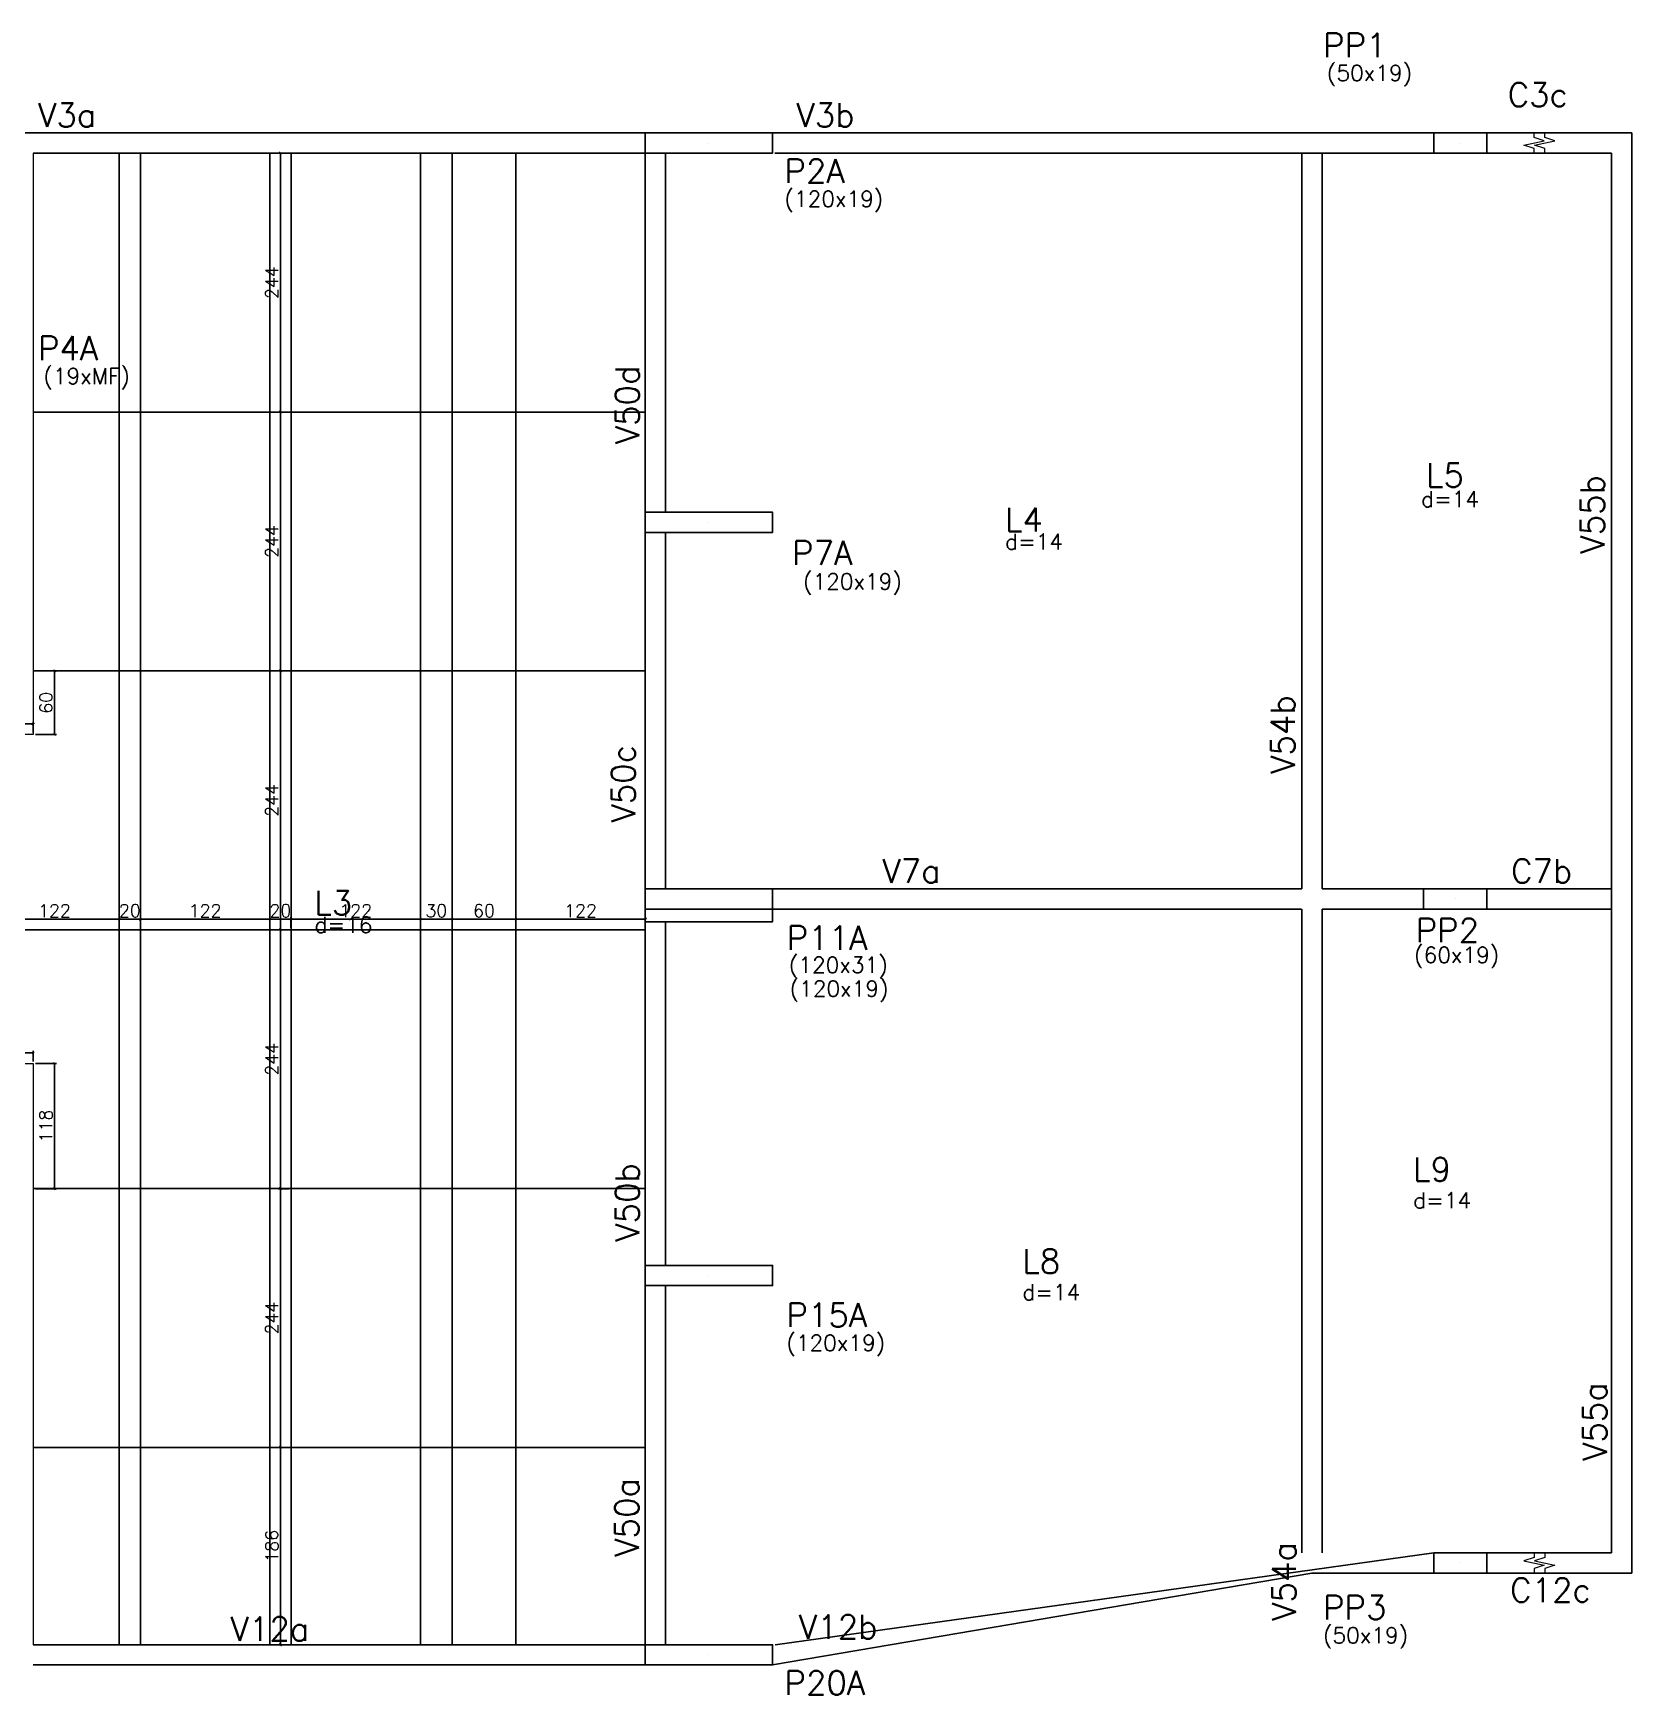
# Model space of a CAD drawing. Extents: x -40810 to 33675, y -2018 to 21213.
# Drawn here: x 25801 to 27308, y 14374 to 15940 of the extents above; entities that cross this region are included whole.
import ezdxf

# ---------------------------------------------------------------- set-up
doc = ezdxf.new("R2010")
doc.units = 0
doc.linetypes.add('ESTILO_TQS_0001', pattern=[1, 0.7, -0.3])
doc.layers.get('0').update_dxf_attribs({"color": 1, "lineweight": 9})
for name, color, linetype in [('1', 5, 'Continuous'), ('10', 7, 'Continuous'), ('12', 3, 'Continuous'), ('13', 7, 'Continuous'), ('201', 7, 'ESTILO_TQS_0001'), ('242', 3, 'Continuous'), ('3', 2, 'Continuous'), ('4', 2, 'Continuous'), ('8', 5, 'Continuous'), ('9', 3, 'Continuous'), ('P-NOTAS', 7, 'Continuous'), ('Painéis', 255, 'Continuous')]:
    doc.layers.add(name, color=color, linetype=linetype)
doc.layers.add('ESTRUTURACAO', color=240, linetype='Continuous', lineweight=15)
doc.styles.add('Romans', font='romans.shx', dxfattribs={"height": 12})
doc.styles.get("Standard").update_dxf_attribs({"font": 'romans.shx', "width": 0.8})
doc.dimstyles.new('cotas', dxfattribs={"dimtxt": 9, "dimasz": 2, "dimexe": 2, "dimexo": 2, "dimgap": 2, "dimtad": 1, "dimdec": 1, "dimzin": 12, "dimdsep": 46, "dimtxsty": 'Romans', "dimblk": 'OBLIQUE', "dimcen": 9, "dimclrd": 4, "dimclre": 4, "dimclrt": 240, "dimaunit": 1, "dimadec": 8, "dimazin": 3, "dimtfac": 1, "dimtdec": 1, "dimtix": 1, "dimtmove": 0, "dimatfit": 2, "dimldrblk": 'OBLIQUE', "dimfxl": 1, "dimtolj": 1, "dimtzin": 0, "dimlwd": -1, "dimlwe": -1, "dimarcsym": 0})

# ---------------------------------------------------------------- blocks, each defined once
blk = doc.blocks.new('_Oblique')
at = {"color": 0, "linetype": 'ByBlock', "lineweight": -2}
blk.add_line((-0.5, -0.5), (0.5, 0.5), dxfattribs=at)
blk = doc.blocks.new('*D6642')
at = {"layer": 'Defpoints', "color": 0, "ltscale": 30, "transparency": 16777216}
for p in [(25801.4, 15339.4), (25801.4, 15279.4), (25821.4, 15279.4)]:
    blk.add_point(p, dxfattribs=at)
at = {"layer": 'P-NOTAS', "color": 4, "ltscale": 30, "transparency": 16777216}
for p, q in [((25803.4, 15339.4), (25823.4, 15339.4)), ((25821.4, 15339.4), (25821.4, 15279.4)), ((25803.4, 15279.4), (25823.4, 15279.4))]:
    blk.add_line(p, q, dxfattribs=at)
at = {"layer": 'P-NOTAS', "color": 4, "ltscale": 30, "transparency": 16777216, "xscale": 2, "yscale": 2, "zscale": 2}
for p, rotation in [((25821.4, 15339.4), 90), ((25821.4, 15279.4), 270)]:
    blk.add_blockref('_Oblique', p, dxfattribs=dict(at, rotation=rotation))
at = {"layer": 'P-NOTAS', "color": 240, "ltscale": 30, "transparency": 16777216, "insert": (25813.4, 15309.4), "char_height": 12, "attachment_point": 5, "rotation": 90, "style": 'Romans'}
blk.add_mtext('\\A1;60', dxfattribs=at)
blk = doc.blocks.new('*D6643')
at = {"layer": 'Defpoints', "color": 0, "ltscale": 30, "transparency": 16777216}
for p in [(25801.4, 15289.4), (25760.4, 15279.4), (25801.4, 15279.4)]:
    blk.add_point(p, dxfattribs=at)
at = {"layer": 'P-NOTAS', "color": 4, "ltscale": 30, "transparency": 16777216}
for p, q in [((25760.4, 15281.4), (25760.4, 15291.4)), ((25760.4, 15289.4), (25801.4, 15289.4)), ((25801.4, 15281.4), (25801.4, 15291.4))]:
    blk.add_line(p, q, dxfattribs=at)
at = {"layer": 'P-NOTAS', "color": 4, "ltscale": 30, "transparency": 16777216, "xscale": 2, "yscale": 2, "zscale": 2, "rotation": 180}
blk.add_blockref('_Oblique', (25760.4, 15289.4), dxfattribs=at)
at = {"layer": 'P-NOTAS', "color": 4, "ltscale": 30, "transparency": 16777216, "xscale": 2, "yscale": 2, "zscale": 2}
blk.add_blockref('_Oblique', (25801.4, 15289.4), dxfattribs=at)
at = {"layer": 'P-NOTAS', "color": 240, "ltscale": 30, "transparency": 16777216, "insert": (25780.9, 15297.4), "char_height": 12, "attachment_point": 5, "style": 'Romans'}
blk.add_mtext('\\A1;41', dxfattribs=at)
blk = doc.blocks.new('*D6644')
at = {"layer": 'Defpoints', "color": 0, "ltscale": 30, "transparency": 16777216}
for p in [(25801.4, 14979.4), (25760.4, 14969.4), (25801.4, 14969.4)]:
    blk.add_point(p, dxfattribs=at)
at = {"layer": 'P-NOTAS', "color": 4, "ltscale": 30, "transparency": 16777216}
for p, q in [((25760.4, 14971.4), (25760.4, 14981.4)), ((25760.4, 14979.4), (25801.4, 14979.4)), ((25801.4, 14971.4), (25801.4, 14981.4))]:
    blk.add_line(p, q, dxfattribs=at)
at = {"layer": 'P-NOTAS', "color": 4, "ltscale": 30, "transparency": 16777216, "xscale": 2, "yscale": 2, "zscale": 2, "rotation": 180}
blk.add_blockref('_Oblique', (25760.4, 14979.4), dxfattribs=at)
at = {"layer": 'P-NOTAS', "color": 4, "ltscale": 30, "transparency": 16777216, "xscale": 2, "yscale": 2, "zscale": 2}
blk.add_blockref('_Oblique', (25801.4, 14979.4), dxfattribs=at)
at = {"layer": 'P-NOTAS', "color": 240, "ltscale": 30, "transparency": 16777216, "insert": (25780.9, 14987.4), "char_height": 12, "attachment_point": 5, "style": 'Romans'}
blk.add_mtext('\\A1;41', dxfattribs=at)
blk = doc.blocks.new('*D6645')
at = {"layer": 'Defpoints', "color": 0, "ltscale": 30, "transparency": 16777216}
for p in [(25801.4, 14969.4), (25801.4, 14851.4), (25821.4, 14851.4)]:
    blk.add_point(p, dxfattribs=at)
at = {"layer": 'P-NOTAS', "color": 4, "ltscale": 30, "transparency": 16777216}
for p, q in [((25803.4, 14969.4), (25823.4, 14969.4)), ((25821.4, 14969.4), (25821.4, 14851.4)), ((25803.4, 14851.4), (25823.4, 14851.4))]:
    blk.add_line(p, q, dxfattribs=at)
at = {"layer": 'P-NOTAS', "color": 4, "ltscale": 30, "transparency": 16777216, "xscale": 2, "yscale": 2, "zscale": 2}
for p, rotation in [((25821.4, 14969.4), 90), ((25821.4, 14851.4), 270)]:
    blk.add_blockref('_Oblique', p, dxfattribs=dict(at, rotation=rotation))
at = {"layer": 'P-NOTAS', "color": 240, "ltscale": 30, "transparency": 16777216, "insert": (25813.4, 14910.4), "char_height": 12, "attachment_point": 5, "rotation": 90, "style": 'Romans'}
blk.add_mtext('\\A1;118', dxfattribs=at)
blk = doc.blocks.new('*D6647')
at = {"layer": 'Defpoints', "color": 0, "ltscale": 30, "transparency": 16777216}
for p in [(25882.4, 15105.4), (25760.4, 15095.4), (25882.4, 15095.4)]:
    blk.add_point(p, dxfattribs=at)
at = {"layer": 'P-NOTAS', "color": 4, "ltscale": 30, "transparency": 16777216}
for p, q in [((25760.4, 15097.4), (25760.4, 15107.4)), ((25760.4, 15105.4), (25882.4, 15105.4)), ((25882.4, 15097.4), (25882.4, 15107.4))]:
    blk.add_line(p, q, dxfattribs=at)
at = {"layer": 'P-NOTAS', "color": 4, "ltscale": 30, "transparency": 16777216, "xscale": 2, "yscale": 2, "zscale": 2, "rotation": 180}
blk.add_blockref('_Oblique', (25760.4, 15105.4), dxfattribs=at)
at = {"layer": 'P-NOTAS', "color": 4, "ltscale": 30, "transparency": 16777216, "xscale": 2, "yscale": 2, "zscale": 2}
blk.add_blockref('_Oblique', (25882.4, 15105.4), dxfattribs=at)
at = {"layer": 'P-NOTAS', "color": 240, "ltscale": 30, "transparency": 16777216, "insert": (25821.4, 15113.4), "char_height": 12, "attachment_point": 5, "style": 'Romans'}
blk.add_mtext('\\A1;122', dxfattribs=at)
blk = doc.blocks.new('*D6648')
at = {"layer": 'Defpoints', "color": 0, "ltscale": 30, "transparency": 16777216}
for p in [(25902.4, 15105.4), (25882.4, 15095.4), (25902.4, 15095.4)]:
    blk.add_point(p, dxfattribs=at)
at = {"layer": 'P-NOTAS', "color": 4, "ltscale": 30, "transparency": 16777216}
for p, q in [((25882.4, 15105.4), (25880.4, 15105.4)), ((25882.4, 15097.4), (25882.4, 15107.4)), ((25882.4, 15105.4), (25902.4, 15105.4)), ((25902.4, 15097.4), (25902.4, 15107.4)), ((25902.4, 15105.4), (25904.4, 15105.4))]:
    blk.add_line(p, q, dxfattribs=at)
at = {"layer": 'P-NOTAS', "color": 4, "ltscale": 30, "transparency": 16777216, "xscale": 2, "yscale": 2, "zscale": 2}
blk.add_blockref('_Oblique', (25882.4, 15105.4), dxfattribs=at)
at = {"layer": 'P-NOTAS', "color": 4, "ltscale": 30, "transparency": 16777216, "xscale": 2, "yscale": 2, "zscale": 2, "rotation": 180}
blk.add_blockref('_Oblique', (25902.4, 15105.4), dxfattribs=at)
at = {"layer": 'P-NOTAS', "color": 240, "ltscale": 30, "transparency": 16777216, "insert": (25892.4, 15113.4), "char_height": 12, "attachment_point": 5, "style": 'Romans'}
blk.add_mtext('\\A1;20', dxfattribs=at)
blk = doc.blocks.new('*D6649')
at = {"layer": 'Defpoints', "color": 0, "ltscale": 30, "transparency": 16777216}
for p in [(26024.4, 15105.4), (25902.4, 15095.4), (26024.4, 15095.4)]:
    blk.add_point(p, dxfattribs=at)
at = {"layer": 'P-NOTAS', "color": 4, "ltscale": 30, "transparency": 16777216}
for p, q in [((25902.4, 15097.4), (25902.4, 15107.4)), ((25902.4, 15105.4), (26024.4, 15105.4)), ((26024.4, 15097.4), (26024.4, 15107.4))]:
    blk.add_line(p, q, dxfattribs=at)
at = {"layer": 'P-NOTAS', "color": 4, "ltscale": 30, "transparency": 16777216, "xscale": 2, "yscale": 2, "zscale": 2, "rotation": 180}
blk.add_blockref('_Oblique', (25902.4, 15105.4), dxfattribs=at)
at = {"layer": 'P-NOTAS', "color": 4, "ltscale": 30, "transparency": 16777216, "xscale": 2, "yscale": 2, "zscale": 2}
blk.add_blockref('_Oblique', (26024.4, 15105.4), dxfattribs=at)
at = {"layer": 'P-NOTAS', "color": 240, "ltscale": 30, "transparency": 16777216, "insert": (25963.4, 15113.4), "char_height": 12, "attachment_point": 5, "style": 'Romans'}
blk.add_mtext('\\A1;122', dxfattribs=at)
blk = doc.blocks.new('*D6650')
at = {"layer": 'Defpoints', "color": 0, "ltscale": 30, "transparency": 16777216}
for p in [(26044.4, 15105.4), (26024.4, 15095.4), (26044.4, 15095.4)]:
    blk.add_point(p, dxfattribs=at)
at = {"layer": 'P-NOTAS', "color": 4, "ltscale": 30, "transparency": 16777216}
for p, q in [((26024.4, 15105.4), (26022.4, 15105.4)), ((26024.4, 15097.4), (26024.4, 15107.4)), ((26024.4, 15105.4), (26044.4, 15105.4)), ((26044.4, 15097.4), (26044.4, 15107.4)), ((26044.4, 15105.4), (26046.4, 15105.4))]:
    blk.add_line(p, q, dxfattribs=at)
at = {"layer": 'P-NOTAS', "color": 4, "ltscale": 30, "transparency": 16777216, "xscale": 2, "yscale": 2, "zscale": 2}
blk.add_blockref('_Oblique', (26024.4, 15105.4), dxfattribs=at)
at = {"layer": 'P-NOTAS', "color": 4, "ltscale": 30, "transparency": 16777216, "xscale": 2, "yscale": 2, "zscale": 2, "rotation": 180}
blk.add_blockref('_Oblique', (26044.4, 15105.4), dxfattribs=at)
at = {"layer": 'P-NOTAS', "color": 240, "ltscale": 30, "transparency": 16777216, "insert": (26034.4, 15113.4), "char_height": 12, "attachment_point": 5, "style": 'Romans'}
blk.add_mtext('\\A1;20', dxfattribs=at)
blk = doc.blocks.new('*D6651')
at = {"layer": 'Defpoints', "color": 0, "ltscale": 30, "transparency": 16777216}
for p in [(26166.4, 15105.4), (26044.4, 15095.4), (26166.4, 15095.4)]:
    blk.add_point(p, dxfattribs=at)
at = {"layer": 'P-NOTAS', "color": 4, "ltscale": 30, "transparency": 16777216}
for p, q in [((26044.4, 15097.4), (26044.4, 15107.4)), ((26044.4, 15105.4), (26166.4, 15105.4)), ((26166.4, 15097.4), (26166.4, 15107.4))]:
    blk.add_line(p, q, dxfattribs=at)
at = {"layer": 'P-NOTAS', "color": 4, "ltscale": 30, "transparency": 16777216, "xscale": 2, "yscale": 2, "zscale": 2, "rotation": 180}
blk.add_blockref('_Oblique', (26044.4, 15105.4), dxfattribs=at)
at = {"layer": 'P-NOTAS', "color": 4, "ltscale": 30, "transparency": 16777216, "xscale": 2, "yscale": 2, "zscale": 2}
blk.add_blockref('_Oblique', (26166.4, 15105.4), dxfattribs=at)
at = {"layer": 'P-NOTAS', "color": 240, "ltscale": 30, "transparency": 16777216, "insert": (26105.4, 15113.4), "char_height": 12, "attachment_point": 5, "style": 'Romans'}
blk.add_mtext('\\A1;122', dxfattribs=at)
blk = doc.blocks.new('*D6652')
at = {"layer": 'Defpoints', "color": 0, "ltscale": 30, "transparency": 16777216}
for p in [(26196.4, 15105.4), (26166.4, 15095.4), (26196.4, 15095.4)]:
    blk.add_point(p, dxfattribs=at)
at = {"layer": 'P-NOTAS', "color": 4, "ltscale": 30, "transparency": 16777216}
for p, q in [((26166.4, 15097.4), (26166.4, 15107.4)), ((26166.4, 15105.4), (26196.4, 15105.4)), ((26196.4, 15097.4), (26196.4, 15107.4))]:
    blk.add_line(p, q, dxfattribs=at)
at = {"layer": 'P-NOTAS', "color": 4, "ltscale": 30, "transparency": 16777216, "xscale": 2, "yscale": 2, "zscale": 2, "rotation": 180}
blk.add_blockref('_Oblique', (26166.4, 15105.4), dxfattribs=at)
at = {"layer": 'P-NOTAS', "color": 4, "ltscale": 30, "transparency": 16777216, "xscale": 2, "yscale": 2, "zscale": 2}
blk.add_blockref('_Oblique', (26196.4, 15105.4), dxfattribs=at)
at = {"layer": 'P-NOTAS', "color": 240, "ltscale": 30, "transparency": 16777216, "insert": (26181.4, 15113.4), "char_height": 12, "attachment_point": 5, "style": 'Romans'}
blk.add_mtext('\\A1;30', dxfattribs=at)
blk = doc.blocks.new('*D6653')
at = {"layer": 'Defpoints', "color": 0, "ltscale": 30, "transparency": 16777216}
for p in [(26256.4, 15105.4), (26196.4, 15095.4), (26256.4, 15095.4)]:
    blk.add_point(p, dxfattribs=at)
at = {"layer": 'P-NOTAS', "color": 4, "ltscale": 30, "transparency": 16777216}
for p, q in [((26196.4, 15097.4), (26196.4, 15107.4)), ((26196.4, 15105.4), (26256.4, 15105.4)), ((26256.4, 15097.4), (26256.4, 15107.4))]:
    blk.add_line(p, q, dxfattribs=at)
at = {"layer": 'P-NOTAS', "color": 4, "ltscale": 30, "transparency": 16777216, "xscale": 2, "yscale": 2, "zscale": 2, "rotation": 180}
blk.add_blockref('_Oblique', (26196.4, 15105.4), dxfattribs=at)
at = {"layer": 'P-NOTAS', "color": 4, "ltscale": 30, "transparency": 16777216, "xscale": 2, "yscale": 2, "zscale": 2}
blk.add_blockref('_Oblique', (26256.4, 15105.4), dxfattribs=at)
at = {"layer": 'P-NOTAS', "color": 240, "ltscale": 30, "transparency": 16777216, "insert": (26226.4, 15113.4), "char_height": 12, "attachment_point": 5, "style": 'Romans'}
blk.add_mtext('\\A1;60', dxfattribs=at)
blk = doc.blocks.new('*D6654')
at = {"layer": 'Defpoints', "color": 0, "ltscale": 30, "transparency": 16777216}
for p in [(26378.4, 15105.4), (26256.4, 15095.4), (26378.4, 15095.4)]:
    blk.add_point(p, dxfattribs=at)
at = {"layer": 'P-NOTAS', "color": 4, "ltscale": 30, "transparency": 16777216}
for p, q in [((26256.4, 15097.4), (26256.4, 15107.4)), ((26256.4, 15105.4), (26378.4, 15105.4)), ((26378.4, 15097.4), (26378.4, 15107.4))]:
    blk.add_line(p, q, dxfattribs=at)
at = {"layer": 'P-NOTAS', "color": 4, "ltscale": 30, "transparency": 16777216, "xscale": 2, "yscale": 2, "zscale": 2, "rotation": 180}
blk.add_blockref('_Oblique', (26256.4, 15105.4), dxfattribs=at)
at = {"layer": 'P-NOTAS', "color": 4, "ltscale": 30, "transparency": 16777216, "xscale": 2, "yscale": 2, "zscale": 2}
blk.add_blockref('_Oblique', (26378.4, 15105.4), dxfattribs=at)
at = {"layer": 'P-NOTAS', "color": 240, "ltscale": 30, "transparency": 16777216, "insert": (26317.4, 15113.4), "char_height": 12, "attachment_point": 5, "style": 'Romans'}
blk.add_mtext('\\A1;122', dxfattribs=at)
blk = doc.blocks.new('*D6655')
at = {"layer": 'Defpoints', "color": 0, "ltscale": 30, "transparency": 16777216}
for p in [(26044.4, 15827.4), (26034.4, 15583.4), (26044.4, 15583.4)]:
    blk.add_point(p, dxfattribs=at)
at = {"layer": 'P-NOTAS', "color": 4, "ltscale": 30, "transparency": 16777216}
for p, q in [((26042.4, 15827.4), (26032.4, 15827.4)), ((26034.4, 15827.4), (26034.4, 15583.4)), ((26042.4, 15583.4), (26032.4, 15583.4))]:
    blk.add_line(p, q, dxfattribs=at)
at = {"layer": 'P-NOTAS', "color": 4, "ltscale": 30, "transparency": 16777216, "xscale": 2, "yscale": 2, "zscale": 2}
for p, rotation in [((26034.4, 15827.4), 90), ((26034.4, 15583.4), 270)]:
    blk.add_blockref('_Oblique', p, dxfattribs=dict(at, rotation=rotation))
at = {"layer": 'P-NOTAS', "color": 240, "ltscale": 30, "transparency": 16777216, "insert": (26026.4, 15705.4), "char_height": 12, "attachment_point": 5, "rotation": 90, "style": 'Romans'}
blk.add_mtext('\\A1;244', dxfattribs=at)
blk = doc.blocks.new('*D6656')
at = {"layer": 'Defpoints', "color": 0, "ltscale": 30, "transparency": 16777216}
for p in [(26044.4, 15583.4), (26034.4, 15339.4), (26044.4, 15339.4)]:
    blk.add_point(p, dxfattribs=at)
at = {"layer": 'P-NOTAS', "color": 4, "ltscale": 30, "transparency": 16777216}
for p, q in [((26042.4, 15583.4), (26032.4, 15583.4)), ((26034.4, 15583.4), (26034.4, 15339.4)), ((26042.4, 15339.4), (26032.4, 15339.4))]:
    blk.add_line(p, q, dxfattribs=at)
at = {"layer": 'P-NOTAS', "color": 4, "ltscale": 30, "transparency": 16777216, "xscale": 2, "yscale": 2, "zscale": 2}
for p, rotation in [((26034.4, 15583.4), 90), ((26034.4, 15339.4), 270)]:
    blk.add_blockref('_Oblique', p, dxfattribs=dict(at, rotation=rotation))
at = {"layer": 'P-NOTAS', "color": 240, "ltscale": 30, "transparency": 16777216, "insert": (26026.4, 15461.4), "char_height": 12, "attachment_point": 5, "rotation": 90, "style": 'Romans'}
blk.add_mtext('\\A1;244', dxfattribs=at)
blk = doc.blocks.new('*D6657')
at = {"layer": 'Defpoints', "color": 0, "ltscale": 30, "transparency": 16777216}
for p in [(26044.4, 15339.4), (26034.4, 15095.4), (26044.4, 15095.4)]:
    blk.add_point(p, dxfattribs=at)
at = {"layer": 'P-NOTAS', "color": 4, "ltscale": 30, "transparency": 16777216}
for p, q in [((26042.4, 15339.4), (26032.4, 15339.4)), ((26034.4, 15339.4), (26034.4, 15095.4)), ((26042.4, 15095.4), (26032.4, 15095.4))]:
    blk.add_line(p, q, dxfattribs=at)
at = {"layer": 'P-NOTAS', "color": 4, "ltscale": 30, "transparency": 16777216, "xscale": 2, "yscale": 2, "zscale": 2}
for p, rotation in [((26034.4, 15339.4), 90), ((26034.4, 15095.4), 270)]:
    blk.add_blockref('_Oblique', p, dxfattribs=dict(at, rotation=rotation))
at = {"layer": 'P-NOTAS', "color": 240, "ltscale": 30, "transparency": 16777216, "insert": (26026.4, 15217.4), "char_height": 12, "attachment_point": 5, "rotation": 90, "style": 'Romans'}
blk.add_mtext('\\A1;244', dxfattribs=at)
blk = doc.blocks.new('*D6658')
at = {"layer": 'Defpoints', "color": 0, "ltscale": 30, "transparency": 16777216}
for p in [(26044.4, 15095.4), (26034.4, 14851.4), (26044.4, 14851.4)]:
    blk.add_point(p, dxfattribs=at)
at = {"layer": 'P-NOTAS', "color": 4, "ltscale": 30, "transparency": 16777216}
for p, q in [((26042.4, 15095.4), (26032.4, 15095.4)), ((26034.4, 15095.4), (26034.4, 14851.4)), ((26042.4, 14851.4), (26032.4, 14851.4))]:
    blk.add_line(p, q, dxfattribs=at)
at = {"layer": 'P-NOTAS', "color": 4, "ltscale": 30, "transparency": 16777216, "xscale": 2, "yscale": 2, "zscale": 2}
for p, rotation in [((26034.4, 15095.4), 90), ((26034.4, 14851.4), 270)]:
    blk.add_blockref('_Oblique', p, dxfattribs=dict(at, rotation=rotation))
at = {"layer": 'P-NOTAS', "color": 240, "ltscale": 30, "transparency": 16777216, "insert": (26026.4, 14973.4), "char_height": 12, "attachment_point": 5, "rotation": 90, "style": 'Romans'}
blk.add_mtext('\\A1;244', dxfattribs=at)
blk = doc.blocks.new('*D6659')
at = {"layer": 'Defpoints', "color": 0, "ltscale": 30, "transparency": 16777216}
for p in [(26044.4, 14851.4), (26034.4, 14607.4), (26044.4, 14607.4)]:
    blk.add_point(p, dxfattribs=at)
at = {"layer": 'P-NOTAS', "color": 4, "ltscale": 30, "transparency": 16777216}
for p, q in [((26042.4, 14851.4), (26032.4, 14851.4)), ((26034.4, 14851.4), (26034.4, 14607.4)), ((26042.4, 14607.4), (26032.4, 14607.4))]:
    blk.add_line(p, q, dxfattribs=at)
at = {"layer": 'P-NOTAS', "color": 4, "ltscale": 30, "transparency": 16777216, "xscale": 2, "yscale": 2, "zscale": 2}
for p, rotation in [((26034.4, 14851.4), 90), ((26034.4, 14607.4), 270)]:
    blk.add_blockref('_Oblique', p, dxfattribs=dict(at, rotation=rotation))
at = {"layer": 'P-NOTAS', "color": 240, "ltscale": 30, "transparency": 16777216, "insert": (26026.4, 14729.4), "char_height": 12, "attachment_point": 5, "rotation": 90, "style": 'Romans'}
blk.add_mtext('\\A1;244', dxfattribs=at)
blk = doc.blocks.new('*D6660')
at = {"layer": 'Defpoints', "color": 0, "ltscale": 30, "transparency": 16777216}
for p in [(26044.4, 14607.4), (26034.4, 14421.4), (26044.4, 14421.4)]:
    blk.add_point(p, dxfattribs=at)
at = {"layer": 'P-NOTAS', "color": 4, "ltscale": 30, "transparency": 16777216}
for p, q in [((26042.4, 14607.4), (26032.4, 14607.4)), ((26034.4, 14607.4), (26034.4, 14421.4)), ((26042.4, 14421.4), (26032.4, 14421.4))]:
    blk.add_line(p, q, dxfattribs=at)
at = {"layer": 'P-NOTAS', "color": 4, "ltscale": 30, "transparency": 16777216, "xscale": 2, "yscale": 2, "zscale": 2}
for p, rotation in [((26034.4, 14607.4), 90), ((26034.4, 14421.4), 270)]:
    blk.add_blockref('_Oblique', p, dxfattribs=dict(at, rotation=rotation))
at = {"layer": 'P-NOTAS', "color": 240, "ltscale": 30, "transparency": 16777216, "insert": (26026.4, 14514.4), "char_height": 12, "attachment_point": 5, "rotation": 90, "style": 'Romans'}
blk.add_mtext('\\A1;186', dxfattribs=at)

msp = doc.modelspace()

# ---------------------------------------------------------------- linework, layer by layer
for points in [[(27216.264, 15827.492), (27216.264, 15831.826), (27206.764, 15834.992), (27225.764, 15838.992), (27216.264, 15842.159), (27216.264, 15846.492)], [(27226.264, 15827.492), (27226.264, 15831.826), (27216.764, 15834.992), (27235.764, 15838.992), (27226.264, 15842.159), (27226.264, 15846.492)], [(27216.264, 14508.125), (27216.264, 14503.792), (27206.764, 14500.625), (27225.764, 14496.625), (27216.264, 14493.459), (27216.264, 14489.125)], [(27226.264, 14508.125), (27226.264, 14503.792), (27216.764, 14500.625), (27235.764, 14496.625), (27226.264, 14493.459), (27226.264, 14489.125)]]:
    msp.add_lwpolyline(points)
at = {"layer": '1'}
for p, q in [((26378.382, 15827.492), (26378.382, 15488.992)), ((27289.382, 15827.492), (27171.882, 15827.492)), ((27171.877, 14508.125), (27289.382, 14508.125))]:
    msp.add_line(p, q, dxfattribs=at)
for points in [[(26378.382, 15846.492), (25783.382, 15846.492)], [(27006.882, 15846.492), (26498.382, 15846.492)], [(27121.882, 15846.492), (27006.882, 15846.492)], [(27308.382, 15846.492), (27171.882, 15846.492)], [(27308.382, 15124.492), (27308.382, 15846.492)], [(25802.382, 15827.492), (26378.382, 15827.492)], [(26397.382, 15488.992), (26397.382, 15827.492)], [(26500.609, 15827.492), (27121.882, 15827.492)], [(26997.382, 15133.992), (26997.382, 15827.492)], [(27016.382, 15133.992), (27016.382, 15827.492)], [(27289.382, 14508.125), (27289.382, 15827.492)], [(26378.382, 15469.992), (26378.382, 15133.988)], [(26397.382, 15133.988), (26397.382, 15469.992)], [(27111.882, 15133.992), (27016.382, 15133.992)], [(27289.382, 15133.992), (27171.882, 15133.992)], [(26997.382, 14508.125), (26997.382, 15114.992)], [(27016.382, 15114.992), (27111.882, 15114.992)], [(27016.382, 14508.125), (27016.382, 15114.992)], [(27171.882, 15114.992), (27289.382, 15114.992)], [(27308.382, 14489.125), (27308.382, 15124.492)], [(26378.382, 15102.988), (26378.382, 14778.992)], [(26397.382, 14778.992), (26397.382, 15102.988)], [(26378.382, 14759.992), (26378.382, 14421.492)], [(26397.382, 14421.492), (26397.382, 14759.992)], [(27121.877, 14508.125), (26500.689, 14421.492)], [(26498.382, 14402.492), (27006.882, 14489.125)], [(27006.882, 14489.125), (27121.877, 14489.125)], [(27171.877, 14489.125), (27308.382, 14489.125)], [(25801.382, 14421.492), (26378.382, 14421.492)], [(25801.382, 14402.492), (26215.382, 14402.492)], [(26215.382, 14402.492), (26378.382, 14402.492)]]:
    msp.add_lwpolyline(points, dxfattribs=at)
at = {"layer": '201'}
for points in [[(26997.382, 15133.992), (26498.382, 15133.992)], [(26498.382, 15114.992), (26997.382, 15114.992)]]:
    msp.add_lwpolyline(points, dxfattribs=at)
at = {"layer": '242'}
for p, q in [((26438.382, 15836.992), (26438.382, 15836.992)), ((27146.882, 15836.992), (27146.882, 15836.992)), ((26438.382, 15479.492), (26438.382, 15479.492)), ((27141.882, 15124.492), (27141.882, 15124.492)), ((26438.382, 14769.492), (26438.382, 14769.492)), ((27146.877, 14498.625), (27146.877, 14498.625)), ((26438.382, 14411.992), (26438.382, 14411.992))]:
    msp.add_line(p, q, dxfattribs=at)
at = {"layer": '3'}
for points in [[(26378.382, 15827.492), (26498.382, 15827.492), (26498.382, 15846.492), (26378.382, 15846.492), (26378.382, 15827.492)], [(26378.382, 15469.992), (26498.382, 15469.992), (26498.382, 15488.992), (26378.382, 15488.992), (26378.382, 15469.992)], [(26378.382, 15114.992), (26498.382, 15114.992), (26498.382, 15133.992), (26378.382, 15133.992), (26378.382, 15114.992)], [(26378.382, 14759.992), (26498.382, 14759.992), (26498.382, 14778.992), (26378.382, 14778.992), (26378.382, 14759.992)], [(26378.382, 14402.492), (26498.382, 14402.492), (26498.382, 14421.492), (26378.382, 14421.492), (26378.382, 14402.492)]]:
    msp.add_lwpolyline(points, dxfattribs=at)
at = {"layer": '4'}
msp.add_line((26498.382, 15133.988), (26378.382, 15133.988), dxfattribs=at)
for points in [[(27121.882, 15827.492), (27171.882, 15827.492), (27171.882, 15846.492), (27121.882, 15846.492), (27121.882, 15827.492)], [(27111.882, 15114.992), (27171.882, 15114.992), (27171.882, 15133.992), (27111.882, 15133.992), (27111.882, 15114.992)], [(26378.382, 15114.992), (26378.382, 15102.988), (26498.382, 15102.988), (26498.382, 15114.992)], [(27121.877, 14489.125), (27171.877, 14489.125), (27171.877, 14508.125), (27121.877, 14508.125), (27121.877, 14489.125)]]:
    msp.add_lwpolyline(points, dxfattribs=at)
at = {"layer": 'ESTRUTURACAO', "ltscale": 30}
for points in [[(26997.382, 15827.492), (27121.882, 15827.492), (27121.882, 15846.492), (27006.882, 15846.492), (26498.382, 15846.492), (26498.382, 15827.492), (26397.382, 15827.492), (26397.382, 15488.992), (26498.382, 15488.992), (26498.382, 15469.992), (26397.382, 15469.992), (26397.382, 15133.992), (26498.382, 15133.992), (26997.382, 15133.992)], [(26378.382, 15469.992), (26378.382, 15488.992), (26378.382, 15827.492), (25801.382, 15827.492), (25801.382, 15680.492), (25801.382, 15461.492), (25801.382, 15279.492), (25721.382, 15279.492), (25721.382, 14969.492), (25801.382, 14969.492), (25801.382, 14568.492), (25801.382, 14421.492), (26378.382, 14421.492), (26378.382, 14759.992), (26378.382, 14778.992), (26378.382, 15102.988), (26378.382, 15114.992), (26378.382, 15133.992)], [(26498.382, 15114.992), (26498.382, 15102.988), (26397.382, 15102.988), (26397.382, 14778.992), (26498.382, 14778.992), (26498.382, 14759.992), (26397.382, 14759.992), (26397.382, 14421.492), (26498.382, 14421.492), (26498.382, 14402.492), (27006.882, 14489.125), (27121.877, 14489.125), (27121.877, 14508.125), (27171.877, 14508.125), (27289.382, 14508.125), (27289.382, 15114.992), (27171.882, 15114.992), (27111.882, 15114.992), (27111.882, 15133.992), (27016.382, 15133.992), (27016.382, 15827.492), (26997.382, 15827.492), (26997.382, 15133.992), (26498.382, 15133.992), (26498.382, 15133.988)]]:
    msp.add_lwpolyline(points, close=True, dxfattribs=at)
at = {"layer": 'Painéis', "ltscale": 30}
for points in [[(26378.411, 15827.447), (25801.411, 15827.447)], [(25882.411, 14421.447), (25882.411, 15827.447)], [(25902.411, 14421.447), (25902.411, 15827.447)], [(26024.411, 14421.447), (26024.411, 15827.447)], [(26044.411, 14421.447), (26044.411, 15827.447)], [(26166.411, 14421.447), (26166.411, 15827.447)], [(26196.411, 14421.447), (26196.411, 15827.447)], [(26256.411, 14421.447), (26256.411, 15827.447)], [(25801.411, 15583.447), (26378.411, 15583.447)], [(25801.411, 15339.447), (26378.411, 15339.447)], [(25721.411, 15095.447), (26378.411, 15095.447)], [(25801.411, 14851.447), (26378.411, 14851.447)], [(25801.411, 14607.447), (26378.411, 14607.447)]]:
    msp.add_lwpolyline(points, dxfattribs=at)

# ---------------------------------------------------------------- texts
at = {"layer": '10'}
for s, p in [('L5', (27114.552, 15512.657)), ('L4', (26717.549, 15470.755)), ('L3', (26066.555, 15109.575)), ('L9', (27102.35, 14858.373)), ('L8', (26733.867, 14771.74))]:
    msp.add_text(s, height=22.5, dxfattribs=at).set_placement(p)
at = {"layer": '12'}
for s, p in [('(50x19)', (27020.981, 15895.491)), ('(120x19)', (26509.632, 15776.867)), ('(19xMF)', (25811.003, 15609.802)), ('(120x19)', (26527.137, 15416.206)), ('(60x19)', (27103.183, 15064.208)), ('(120x31)', (26513.796, 15054.779)), ('(120x19)', (26514.454, 15032.4)), ('(120x19)', (26511.433, 14698.562)), ('(50x19)', (27017.322, 14422.902))]:
    msp.add_text(s, height=15, dxfattribs=at).set_placement(p)
at = {"layer": '13'}
for s, p in [('d=14', (27109.752, 15493.911)), ('d=14', (26717.549, 15453.755)), ('d=16', (26066.555, 15092.575)), ('d=14', (27102.35, 14832.873)), ('d=14', (26733.867, 14746.24))]:
    msp.add_text(s, height=15, dxfattribs=at).set_placement(p)
at = {"layer": '8'}
for s, p in [('C3c', (27191.35, 15871.296)), ('V3a', (25805.882, 15852.117)), ('V3b', (26520.882, 15852.117)), ('V7a', (26601.882, 15139.617)), ('C7b', (27194.546, 15139.617)), ('C12c', (27193.676, 14461.806)), ('V12a', (25987.354, 14425.199)), ('V12b', (26523.189, 14427.117))]:
    msp.add_text(s, height=22.5, dxfattribs=at).set_placement(p)
for s, p in [('V50d', (26372.757, 15553.026)), ('V55b', (27282.522, 15449.876)), ('V54b', (26990.693, 15242.29)), ('V50c', (26368.896, 15196.383)), ('V50b', (26372.757, 14801.306)), ('V55a', (27284.735, 14594.695)), ('V50a', (26372.219, 14504.351)), ('V54a', (26991.757, 14443.992))]:
    msp.add_text(s, height=22.5, rotation=90, dxfattribs=at).set_placement(p)
at = {"layer": '9'}
for s, p in [('PP1', (27017.481, 15917.991)), ('P2A', (26509.632, 15799.367)), ('P4A', (25805.896, 15632.302)), ('P7A', (26516.861, 15439.496)), ('P11A', (26511.865, 15076.605)), ('PP2', (27104.696, 15083.653)), ('P15A', (26511.433, 14721.062)), ('PP3', (27017.322, 14445.402)), ('P20A', (26509.632, 14374.367))]:
    msp.add_text(s, height=22.5, dxfattribs=at).set_placement(p)

# ---------------------------------------------------------------- dimensions: what is measured, and where the dimension line sits
at = {"layer": 'P-NOTAS', "ltscale": 30}
for base, p1, p2, picture, middle in [((26034.429, 15583.447), (26044.429, 15827.447), (26044.429, 15583.447), '*D6655', (26026.429, 15705.447)), ((26034.429, 15339.447), (26044.429, 15583.447), (26044.429, 15339.447), '*D6656', (26026.429, 15461.447)), ((25821.411, 15279.447), (25801.411, 15339.447), (25801.411, 15279.447), '*D6642', (25813.411, 15309.447)), ((26034.429, 15095.447), (26044.429, 15339.447), (26044.429, 15095.447), '*D6657', (26026.429, 15217.447)), ((26034.429, 14851.447), (26044.429, 15095.447), (26044.429, 14851.447), '*D6658', (26026.429, 14973.447)), ((25821.411, 14851.447), (25801.411, 14969.447), (25801.411, 14851.447), '*D6645', (25813.411, 14910.447)), ((26034.429, 14607.447), (26044.429, 14851.447), (26044.429, 14607.447), '*D6659', (26026.429, 14729.447)), ((26034.429, 14421.447), (26044.429, 14607.447), (26044.429, 14421.447), '*D6660', (26026.429, 14514.447))]:
    dim = msp.add_linear_dim(base=base, p1=p1, p2=p2, angle=90, dimstyle='cotas', dxfattribs=at)
    dim.commit()
    dim.dimension.update_dxf_attribs({"geometry": picture, "text_midpoint": middle})
for base, p1, p2, picture, middle in [((25801.411, 15289.447), (25760.411, 15279.447), (25801.411, 15279.447), '*D6643', (25780.911, 15297.447)), ((25882.411, 15105.44), (25760.411, 15095.44), (25882.411, 15095.44), '*D6647', (25821.411, 15113.44)), ((25902.411, 15105.44), (25882.411, 15095.44), (25902.411, 15095.44), '*D6648', (25892.411, 15113.44)), ((26024.411, 15105.44), (25902.411, 15095.44), (26024.411, 15095.44), '*D6649', (25963.411, 15113.44)), ((26044.411, 15105.44), (26024.411, 15095.44), (26044.411, 15095.44), '*D6650', (26034.411, 15113.44)), ((26166.411, 15105.44), (26044.411, 15095.44), (26166.411, 15095.44), '*D6651', (26105.411, 15113.44)), ((26196.411, 15105.44), (26166.411, 15095.44), (26196.411, 15095.44), '*D6652', (26181.411, 15113.44)), ((26256.411, 15105.44), (26196.411, 15095.44), (26256.411, 15095.44), '*D6653', (26226.411, 15113.44)), ((26378.411, 15105.44), (26256.411, 15095.44), (26378.411, 15095.44), '*D6654', (26317.411, 15113.44)), ((25801.411, 14979.447), (25760.411, 14969.447), (25801.411, 14969.447), '*D6644', (25780.911, 14987.447))]:
    dim = msp.add_linear_dim(base=base, p1=p1, p2=p2, dimstyle='cotas', dxfattribs=at)
    dim.commit()
    dim.dimension.update_dxf_attribs({"geometry": picture, "text_midpoint": middle})

doc.saveas('drawing.dxf')
